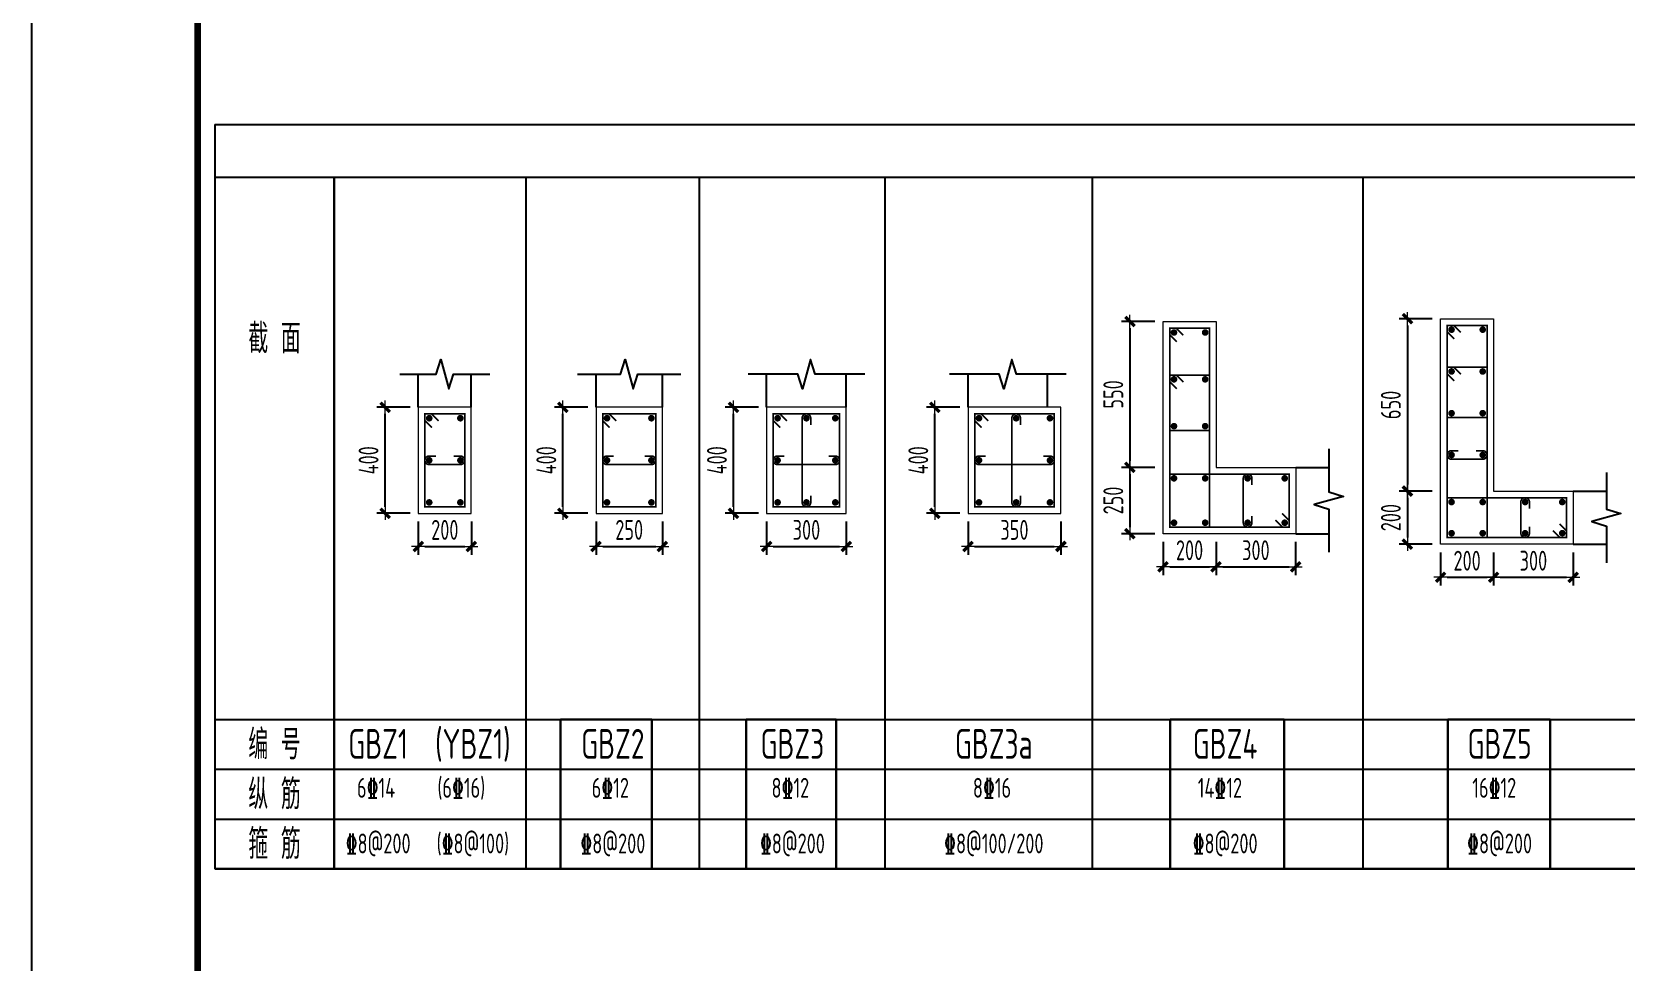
# Model space of a CAD drawing. Extents: x -144902 to 588294, y -160863 to 65494.
# Drawn here: x -20400 to 3644, y -146830 to -132798 of the extents above; entities that cross this region are included whole.
import ezdxf
from ezdxf.enums import TextEntityAlignment as Align

# ---------------------------------------------------------------- set-up
doc = ezdxf.new("R2010")
doc.units = 0
doc.header["$LTSCALE"] = 100
doc.layers.get('0').update_dxf_attribs({"linetype": 'CONTINUOUS'})
doc.layers.get('Defpoints').update_dxf_attribs({"linetype": 'CONTINUOUS'})
for name, color, linetype in [('1508', 2, 'CONTINUOUS'), ('TAB', 7, 'CONTINUOUS'), ('TEXT', 7, 'CONTINUOUS'), ('THIN', 7, 'CONTINUOUS'), ('tk', 7, 'CONTINUOUS')]:
    doc.layers.add(name, color=color, linetype=linetype)
for name, color, linetype, lineweight in [('REIN', 6, 'CONTINUOUS', 18), ('Z-柱大样外框', 7, 'ByLayer', 18), ('Z-详图标注', 3, 'CONTINUOUS', 18)]:
    doc.layers.add(name, color=color, linetype=linetype, lineweight=lineweight)
doc.styles.get("Standard").update_dxf_attribs({"font": 'tssdeng.shx', "width": 0.7, "bigfont": 'tssdchn.shx'})
doc.styles.add('TCCAD_Dimension', font='Tssdeng.shx', dxfattribs={"width": 0.7, "bigfont": 'tssdchn.shx'})
doc.dimstyles.new('TCCAD_25_100', dxfattribs={"dimtxt": 300, "dimasz": 100, "dimexe": 125, "dimexo": 125, "dimgap": 100, "dimtad": 1, "dimdec": 0, "dimlfac": 0.25, "dimzin": 0, "dimdsep": 46, "dimtxsty": 'TCCAD_Dimension', "dimblk": '_TCDBK25_100', "dimcen": 0, "dimclrt": 7, "dimadec": 0, "dimazin": 0, "dimtfac": 1, "dimtdec": 0, "dimtix": 1, "dimtmove": 2, "dimatfit": 3, "dimfxl": 1, "dimtolj": 1, "dimtzin": 0, "dimarcsym": 0})

# ---------------------------------------------------------------- blocks, each defined once
blk = doc.blocks.new('A1tk')
at = {"layer": 'tk', "color": 5}
blk.add_lwpolyline([(0, 0), (0, 59400), (84100, 59400), (84100, 0)], close=True, dxfattribs=at)
at = {"layer": 'tk', "const_width": 100}
blk.add_lwpolyline([(2500, 1000), (83100, 1000), (83100, 58400), (2500, 58400)], close=True, dxfattribs=at)
blk = doc.blocks.new('_TCDBK25_100')
blk.add_line((-1, 0), (1, 0))
at = {"const_width": 0.5}
blk.add_lwpolyline([(-0.7, -0.7), (0.7, 0.7)], dxfattribs=at)
blk = doc.blocks.new('*D293')
at = {"layer": 'Defpoints', "color": 0}
for p in [(-11891, -140060, 0), (-10891, -140060), (-10891, -140560)]:
    blk.add_point(p, dxfattribs=at)
at = {"layer": 'Z-详图标注', "color": 0, "lineweight": -2}
for p, q in [((-11891, -140185), (-11891, -140685)), ((-10891, -140185), (-10891, -140685)), ((-11791, -140560), (-10991, -140560))]:
    blk.add_line(p, q, dxfattribs=at)
at = {"layer": 'Z-详图标注', "color": 0, "lineweight": -2, "xscale": 100, "yscale": 100, "zscale": 100, "rotation": 180}
blk.add_blockref('_TCDBK25_100', (-11891, -140560), dxfattribs=at)
at = {"layer": 'Z-详图标注', "color": 0, "lineweight": -2, "xscale": 100, "yscale": 100, "zscale": 100}
blk.add_blockref('_TCDBK25_100', (-10891, -140560), dxfattribs=at)
at = {"layer": 'Z-详图标注', "color": 7, "insert": (-11391, -140310), "char_height": 300, "attachment_point": 5, "style": 'TCCAD_Dimension'}
blk.add_mtext('\\A1;250', dxfattribs=at)
blk = doc.blocks.new('*D294')
at = {"layer": 'Defpoints', "color": 0}
for p in [(-12391, -138460), (-11891, -138460), (-11891, -140060, 0)]:
    blk.add_point(p, dxfattribs=at)
at = {"layer": 'Z-详图标注', "color": 0, "lineweight": -2}
for p, q in [((-12016, -138460), (-12516, -138460)), ((-12391, -139960), (-12391, -138560)), ((-12016, -140060), (-12516, -140060))]:
    blk.add_line(p, q, dxfattribs=at)
at = {"layer": 'Z-详图标注', "color": 0, "lineweight": -2, "xscale": 100, "yscale": 100, "zscale": 100}
for p, rotation in [((-12391, -138460), 90), ((-12391, -140060), 270)]:
    blk.add_blockref('_TCDBK25_100', p, dxfattribs=dict(at, rotation=rotation))
at = {"layer": 'Z-详图标注', "color": 7, "insert": (-12641, -139260), "char_height": 300, "attachment_point": 5, "rotation": 90, "style": 'TCCAD_Dimension'}
blk.add_mtext('\\A1;400', dxfattribs=at)
blk = doc.blocks.new('*D295')
at = {"layer": 'Defpoints', "color": 0}
for p in [(-3340, -137167), (-3840, -139367), (-3340, -139367)]:
    blk.add_point(p, dxfattribs=at)
at = {"layer": 'Z-详图标注', "color": 0, "lineweight": -2}
for p, q in [((-3465, -137167), (-3965, -137167)), ((-3840, -137267), (-3840, -139267)), ((-3465, -139367), (-3965, -139367))]:
    blk.add_line(p, q, dxfattribs=at)
at = {"layer": 'Z-详图标注', "color": 0, "lineweight": -2, "xscale": 100, "yscale": 100, "zscale": 100}
for p, rotation in [((-3840, -137167), 90), ((-3840, -139367), 270)]:
    blk.add_blockref('_TCDBK25_100', p, dxfattribs=dict(at, rotation=rotation))
at = {"layer": 'Z-详图标注', "color": 7, "insert": (-4090, -138267), "char_height": 300, "attachment_point": 5, "rotation": 90, "style": 'TCCAD_Dimension'}
blk.add_mtext('\\A1;550', dxfattribs=at)
blk = doc.blocks.new('*D296')
at = {"layer": 'Defpoints', "color": 0}
for p in [(-3340, -139367), (-3840, -140367), (-3340, -140367)]:
    blk.add_point(p, dxfattribs=at)
at = {"layer": 'Z-详图标注', "color": 0, "lineweight": -2}
for p, q in [((-3465, -139367), (-3965, -139367)), ((-3840, -139467), (-3840, -140267)), ((-3465, -140367), (-3965, -140367))]:
    blk.add_line(p, q, dxfattribs=at)
at = {"layer": 'Z-详图标注', "color": 0, "lineweight": -2, "xscale": 100, "yscale": 100, "zscale": 100}
for p, rotation in [((-3840, -139367), 90), ((-3840, -140367), 270)]:
    blk.add_blockref('_TCDBK25_100', p, dxfattribs=dict(at, rotation=rotation))
at = {"layer": 'Z-详图标注', "color": 7, "insert": (-4090, -139867), "char_height": 300, "attachment_point": 5, "rotation": 90, "style": 'TCCAD_Dimension'}
blk.add_mtext('\\A1;250', dxfattribs=at)
blk = doc.blocks.new('*D297')
at = {"layer": 'Defpoints', "color": 0}
for p in [(-3340, -140367), (-2540, -140367), (-2540, -140867)]:
    blk.add_point(p, dxfattribs=at)
at = {"layer": 'Z-详图标注', "color": 0, "lineweight": -2}
for p, q in [((-3340, -140492), (-3340, -140992)), ((-2540, -140492), (-2540, -140992)), ((-3240, -140867), (-2640, -140867))]:
    blk.add_line(p, q, dxfattribs=at)
at = {"layer": 'Z-详图标注', "color": 0, "lineweight": -2, "xscale": 100, "yscale": 100, "zscale": 100, "rotation": 180}
blk.add_blockref('_TCDBK25_100', (-3340, -140867), dxfattribs=at)
at = {"layer": 'Z-详图标注', "color": 0, "lineweight": -2, "xscale": 100, "yscale": 100, "zscale": 100}
blk.add_blockref('_TCDBK25_100', (-2540, -140867), dxfattribs=at)
at = {"layer": 'Z-详图标注', "color": 7, "insert": (-2940, -140617), "char_height": 300, "attachment_point": 5, "style": 'TCCAD_Dimension'}
blk.add_mtext('\\A1;200', dxfattribs=at)
blk = doc.blocks.new('*D298')
at = {"layer": 'Defpoints', "color": 0}
for p in [(-2540, -140367), (-1340, -140367), (-1340, -140867)]:
    blk.add_point(p, dxfattribs=at)
at = {"layer": 'Z-详图标注', "color": 0, "lineweight": -2}
for p, q in [((-2540, -140492), (-2540, -140992)), ((-1340, -140492), (-1340, -140992)), ((-2440, -140867), (-1440, -140867))]:
    blk.add_line(p, q, dxfattribs=at)
at = {"layer": 'Z-详图标注', "color": 0, "lineweight": -2, "xscale": 100, "yscale": 100, "zscale": 100, "rotation": 180}
blk.add_blockref('_TCDBK25_100', (-2540, -140867), dxfattribs=at)
at = {"layer": 'Z-详图标注', "color": 0, "lineweight": -2, "xscale": 100, "yscale": 100, "zscale": 100}
blk.add_blockref('_TCDBK25_100', (-1340, -140867), dxfattribs=at)
at = {"layer": 'Z-详图标注', "color": 7, "insert": (-1940, -140617), "char_height": 300, "attachment_point": 5, "style": 'TCCAD_Dimension'}
blk.add_mtext('\\A1;300', dxfattribs=at)
blk = doc.blocks.new('*D303')
at = {"layer": 'Defpoints', "color": 0}
for p in [(-14572, -140060, 0), (-13772, -140060), (-13772, -140560)]:
    blk.add_point(p, dxfattribs=at)
at = {"layer": 'Z-详图标注', "color": 0, "lineweight": -2}
for p, q in [((-14572, -140185), (-14572, -140685)), ((-13772, -140185), (-13772, -140685)), ((-14472, -140560), (-13872, -140560))]:
    blk.add_line(p, q, dxfattribs=at)
at = {"layer": 'Z-详图标注', "color": 0, "lineweight": -2, "xscale": 100, "yscale": 100, "zscale": 100, "rotation": 180}
blk.add_blockref('_TCDBK25_100', (-14572, -140560), dxfattribs=at)
at = {"layer": 'Z-详图标注', "color": 0, "lineweight": -2, "xscale": 100, "yscale": 100, "zscale": 100}
blk.add_blockref('_TCDBK25_100', (-13772, -140560), dxfattribs=at)
at = {"layer": 'Z-详图标注', "color": 7, "insert": (-14172, -140310), "char_height": 300, "attachment_point": 5, "style": 'TCCAD_Dimension'}
blk.add_mtext('\\A1;200', dxfattribs=at)
blk = doc.blocks.new('*D304')
at = {"layer": 'Defpoints', "color": 0}
for p in [(-15072, -138460), (-14572, -138460), (-14572, -140060, 0)]:
    blk.add_point(p, dxfattribs=at)
at = {"layer": 'Z-详图标注', "color": 0, "lineweight": -2}
for p, q in [((-14697, -138460), (-15197, -138460)), ((-15072, -139960), (-15072, -138560)), ((-14697, -140060), (-15197, -140060))]:
    blk.add_line(p, q, dxfattribs=at)
at = {"layer": 'Z-详图标注', "color": 0, "lineweight": -2, "xscale": 100, "yscale": 100, "zscale": 100}
for p, rotation in [((-15072, -138460), 90), ((-15072, -140060), 270)]:
    blk.add_blockref('_TCDBK25_100', p, dxfattribs=dict(at, rotation=rotation))
at = {"layer": 'Z-详图标注', "color": 7, "insert": (-15322, -139260), "char_height": 300, "attachment_point": 5, "rotation": 90, "style": 'TCCAD_Dimension'}
blk.add_mtext('\\A1;400', dxfattribs=at)
blk = doc.blocks.new('*D313')
at = {"layer": 'Defpoints', "color": 0}
for p in [(846, -137125), (346, -139725), (846, -139725)]:
    blk.add_point(p, dxfattribs=at)
at = {"layer": 'Z-详图标注', "color": 0, "lineweight": -2}
for p, q in [((721, -137125), (221, -137125)), ((346, -137225), (346, -139625)), ((721, -139725), (221, -139725))]:
    blk.add_line(p, q, dxfattribs=at)
at = {"layer": 'Z-详图标注', "color": 0, "lineweight": -2, "xscale": 100, "yscale": 100, "zscale": 100}
for p, rotation in [((346, -137125), 90), ((346, -139725), 270)]:
    blk.add_blockref('_TCDBK25_100', p, dxfattribs=dict(at, rotation=rotation))
at = {"layer": 'Z-详图标注', "color": 7, "insert": (96, -138425), "char_height": 300, "attachment_point": 5, "rotation": 90, "style": 'TCCAD_Dimension'}
blk.add_mtext('\\A1;650', dxfattribs=at)
blk = doc.blocks.new('*D314')
at = {"layer": 'Defpoints', "color": 0}
for p in [(846, -139725), (346, -140525), (846, -140525)]:
    blk.add_point(p, dxfattribs=at)
at = {"layer": 'Z-详图标注', "color": 0, "lineweight": -2}
for p, q in [((721, -139725), (221, -139725)), ((346, -139825), (346, -140425)), ((721, -140525), (221, -140525))]:
    blk.add_line(p, q, dxfattribs=at)
at = {"layer": 'Z-详图标注', "color": 0, "lineweight": -2, "xscale": 100, "yscale": 100, "zscale": 100}
for p, rotation in [((346, -139725), 90), ((346, -140525), 270)]:
    blk.add_blockref('_TCDBK25_100', p, dxfattribs=dict(at, rotation=rotation))
at = {"layer": 'Z-详图标注', "color": 7, "insert": (96, -140125), "char_height": 300, "attachment_point": 5, "rotation": 90, "style": 'TCCAD_Dimension'}
blk.add_mtext('\\A1;200', dxfattribs=at)
blk = doc.blocks.new('*D315')
at = {"layer": 'Defpoints', "color": 0}
for p in [(846, -140525), (1646, -140525), (1646, -141025)]:
    blk.add_point(p, dxfattribs=at)
at = {"layer": 'Z-详图标注', "color": 0, "lineweight": -2}
for p, q in [((846, -140650), (846, -141150)), ((1646, -140650), (1646, -141150)), ((946, -141025), (1546, -141025))]:
    blk.add_line(p, q, dxfattribs=at)
at = {"layer": 'Z-详图标注', "color": 0, "lineweight": -2, "xscale": 100, "yscale": 100, "zscale": 100, "rotation": 180}
blk.add_blockref('_TCDBK25_100', (846, -141025), dxfattribs=at)
at = {"layer": 'Z-详图标注', "color": 0, "lineweight": -2, "xscale": 100, "yscale": 100, "zscale": 100}
blk.add_blockref('_TCDBK25_100', (1646, -141025), dxfattribs=at)
at = {"layer": 'Z-详图标注', "color": 7, "insert": (1246, -140775), "char_height": 300, "attachment_point": 5, "style": 'TCCAD_Dimension'}
blk.add_mtext('\\A1;200', dxfattribs=at)
blk = doc.blocks.new('*D316')
at = {"layer": 'Defpoints', "color": 0}
for p in [(1646, -140525), (2846, -140525), (2846, -141025)]:
    blk.add_point(p, dxfattribs=at)
at = {"layer": 'Z-详图标注', "color": 0, "lineweight": -2}
for p, q in [((1646, -140650), (1646, -141150)), ((2846, -140650), (2846, -141150)), ((1746, -141025), (2746, -141025))]:
    blk.add_line(p, q, dxfattribs=at)
at = {"layer": 'Z-详图标注', "color": 0, "lineweight": -2, "xscale": 100, "yscale": 100, "zscale": 100, "rotation": 180}
blk.add_blockref('_TCDBK25_100', (1646, -141025), dxfattribs=at)
at = {"layer": 'Z-详图标注', "color": 0, "lineweight": -2, "xscale": 100, "yscale": 100, "zscale": 100}
blk.add_blockref('_TCDBK25_100', (2846, -141025), dxfattribs=at)
at = {"layer": 'Z-详图标注', "color": 7, "insert": (2246, -140775), "char_height": 300, "attachment_point": 5, "style": 'TCCAD_Dimension'}
blk.add_mtext('\\A1;300', dxfattribs=at)
blk = doc.blocks.new('*D339')
at = {"layer": 'Defpoints', "color": 0}
for p in [(-9318, -140060, 0), (-8118, -140060), (-8118, -140560)]:
    blk.add_point(p, dxfattribs=at)
at = {"layer": 'Z-详图标注', "color": 0, "lineweight": -2}
for p, q in [((-9318, -140185), (-9318, -140685)), ((-8118, -140185), (-8118, -140685)), ((-9218, -140560), (-8218, -140560))]:
    blk.add_line(p, q, dxfattribs=at)
at = {"layer": 'Z-详图标注', "color": 0, "lineweight": -2, "xscale": 100, "yscale": 100, "zscale": 100, "rotation": 180}
blk.add_blockref('_TCDBK25_100', (-9318, -140560), dxfattribs=at)
at = {"layer": 'Z-详图标注', "color": 0, "lineweight": -2, "xscale": 100, "yscale": 100, "zscale": 100}
blk.add_blockref('_TCDBK25_100', (-8118, -140560), dxfattribs=at)
at = {"layer": 'Z-详图标注', "color": 7, "insert": (-8718, -140310), "char_height": 300, "attachment_point": 5, "style": 'TCCAD_Dimension'}
blk.add_mtext('\\A1;300', dxfattribs=at)
blk = doc.blocks.new('*D340')
at = {"layer": 'Defpoints', "color": 0}
for p in [(-9818, -138460), (-9318, -138460), (-9318, -140060, 0)]:
    blk.add_point(p, dxfattribs=at)
at = {"layer": 'Z-详图标注', "color": 0, "lineweight": -2}
for p, q in [((-9443, -138460), (-9943, -138460)), ((-9818, -139960), (-9818, -138560)), ((-9443, -140060), (-9943, -140060))]:
    blk.add_line(p, q, dxfattribs=at)
at = {"layer": 'Z-详图标注', "color": 0, "lineweight": -2, "xscale": 100, "yscale": 100, "zscale": 100}
for p, rotation in [((-9818, -138460), 90), ((-9818, -140060), 270)]:
    blk.add_blockref('_TCDBK25_100', p, dxfattribs=dict(at, rotation=rotation))
at = {"layer": 'Z-详图标注', "color": 7, "insert": (-10068, -139260), "char_height": 300, "attachment_point": 5, "rotation": 90, "style": 'TCCAD_Dimension'}
blk.add_mtext('\\A1;400', dxfattribs=at)
blk = doc.blocks.new('*D501')
at = {"layer": 'Defpoints', "color": 0}
for p in [(-6281, -140060, 0), (-4881, -140060), (-4881, -140560)]:
    blk.add_point(p, dxfattribs=at)
at = {"layer": 'Z-详图标注', "color": 0, "lineweight": -2}
for p, q in [((-6281, -140185), (-6281, -140685)), ((-4881, -140185), (-4881, -140685)), ((-6181, -140560), (-4981, -140560))]:
    blk.add_line(p, q, dxfattribs=at)
at = {"layer": 'Z-详图标注', "color": 0, "lineweight": -2, "xscale": 100, "yscale": 100, "zscale": 100, "rotation": 180}
blk.add_blockref('_TCDBK25_100', (-6281, -140560), dxfattribs=at)
at = {"layer": 'Z-详图标注', "color": 0, "lineweight": -2, "xscale": 100, "yscale": 100, "zscale": 100}
blk.add_blockref('_TCDBK25_100', (-4881, -140560), dxfattribs=at)
at = {"layer": 'Z-详图标注', "color": 7, "insert": (-5581, -140310), "char_height": 300, "attachment_point": 5, "style": 'TCCAD_Dimension'}
blk.add_mtext('\\A1;350', dxfattribs=at)
blk = doc.blocks.new('*D502')
at = {"layer": 'Defpoints', "color": 0}
for p in [(-6781, -138460), (-6281, -138460), (-6281, -140060, 0)]:
    blk.add_point(p, dxfattribs=at)
at = {"layer": 'Z-详图标注', "color": 0, "lineweight": -2}
for p, q in [((-6406, -138460), (-6906, -138460)), ((-6781, -139960), (-6781, -138560)), ((-6406, -140060), (-6906, -140060))]:
    blk.add_line(p, q, dxfattribs=at)
at = {"layer": 'Z-详图标注', "color": 0, "lineweight": -2, "xscale": 100, "yscale": 100, "zscale": 100}
for p, rotation in [((-6781, -138460), 90), ((-6781, -140060), 270)]:
    blk.add_blockref('_TCDBK25_100', p, dxfattribs=dict(at, rotation=rotation))
at = {"layer": 'Z-详图标注', "color": 7, "insert": (-7031, -139260), "char_height": 300, "attachment_point": 5, "rotation": 90, "style": 'TCCAD_Dimension'}
blk.add_mtext('\\A1;400', dxfattribs=at)

msp = doc.modelspace()

# ---------------------------------------------------------------- linework, layer by layer
at = {"color": 1, "lineweight": 30, "elevation": 0}
for points in [[(-12426.811, -143171.4), (-11050.998, -143171.4), (-11050.998, -145421.4), (-12426.811, -145421.4)], [(-9627.88, -143171.4), (-8269.309, -143171.4), (-8269.309, -145421.4), (-9627.88, -145421.4)], [(-3232.25, -143171.4), (-1515.412, -143171.4), (-1515.412, -145421.4), (-3232.25, -145421.4)], [(954.047, -143171.4), (2496.458, -143171.4), (2496.458, -145421.4), (954.047, -145421.4)]]:
    msp.add_lwpolyline(points, close=True, dxfattribs=at)
at = {"layer": 'REIN', "color": 210, "const_width": 25, "elevation": 0}
for points in [[(-3133.678, -137473.191), (-3239.745, -137367.125), (-3239.745, -137267.125), (-2639.745, -137267.125), (-2639.745, -140267.125), (-3239.745, -140267.125), (-3239.745, -137267.125), (-3139.745, -137267.125), (-3033.678, -137373.191)], [(1052.284, -137431.014), (946.218, -137324.948), (946.218, -137224.948), (1546.218, -137224.948), (1546.218, -140424.948), (946.218, -140424.948), (946.218, -137224.948), (1046.218, -137224.948), (1152.284, -137331.014)], [(-14366.135, -138766.493), (-14472.201, -138660.427), (-14472.201, -138560.427), (-13872.201, -138560.427), (-13872.201, -139960.427), (-14472.201, -139960.427), (-14472.201, -138560.427), (-14372.201, -138560.427), (-14266.135, -138666.493)], [(-11684.927, -138766.493), (-11790.993, -138660.427), (-11790.993, -138560.427), (-10990.993, -138560.427), (-10990.993, -139960.427), (-11790.993, -139960.427), (-11790.993, -138560.427), (-11690.993, -138560.427), (-11584.927, -138666.493)], [(-9112.034, -138766.493), (-9218.1, -138660.427), (-9218.1, -138560.427), (-8218.1, -138560.427), (-8218.1, -139960.427), (-9218.1, -139960.427), (-9218.1, -138560.427), (-9118.1, -138560.427), (-9012.034, -138666.493)], [(-6074.65, -138766.493), (-6180.716, -138660.427), (-6180.716, -138560.427), (-4980.716, -138560.427), (-4980.716, -139960.427), (-6180.716, -139960.427), (-6180.716, -138560.427), (-6080.716, -138560.427), (-5974.65, -138666.493)], [(-1545.811, -140061.059), (-1439.745, -140167.125), (-1439.745, -140267.125), (-3239.745, -140267.125), (-3239.745, -139467.125), (-1439.745, -139467.125), (-1439.745, -140267.125), (-1539.745, -140267.125), (-1645.811, -140161.059)], [(2640.152, -140218.882), (2746.218, -140324.948), (2746.218, -140424.948), (946.218, -140424.948), (946.218, -139824.948), (2746.218, -139824.948), (2746.218, -140424.948), (2646.218, -140424.948), (2540.152, -140318.882)]]:
    msp.add_lwpolyline(points, dxfattribs=at)
at = {"layer": 'REIN', "color": 6, "const_width": 50, "elevation": 0}
for points in [[(-3174.745, -137357.125, 1), (-3174.745, -137307.125, 1)], [(-2704.745, -137357.125, 1), (-2704.745, -137307.125, 1)], [(1011.218, -137314.948, 1), (1011.218, -137264.948, 1)], [(1481.218, -137314.948, 1), (1481.218, -137264.948, 1)], [(-3174.745, -138063.792, 1), (-3174.745, -138013.792, 1)], [(-2704.745, -138063.792, 1), (-2704.745, -138013.792, 1)], [(1011.218, -137944.948, 1), (1011.218, -137894.948, 1)], [(1481.218, -137944.948, 1), (1481.218, -137894.948, 1)], [(-14432.201, -138625.427, 1), (-14382.201, -138625.427, 1)], [(-13962.201, -138625.427, 1), (-13912.201, -138625.427, 1)], [(-11750.993, -138625.427, 1), (-11700.993, -138625.427, 1)], [(-11080.993, -138625.427, 1), (-11030.993, -138625.427, 1)], [(-9178.1, -138625.427, 1), (-9128.1, -138625.427, 1)], [(-8743.1, -138625.427, 1), (-8693.1, -138625.427, 1)], [(-8308.1, -138625.427, 1), (-8258.1, -138625.427, 1)], [(-6140.716, -138625.427, 1), (-6090.716, -138625.427, 1)], [(-5579.958, -138625.427, 1), (-5529.958, -138625.427, 1)], [(-5070.716, -138625.427, 1), (-5020.716, -138625.427, 1)], [(-3174.745, -138770.458, 1), (-3174.745, -138720.458, 1)], [(-2704.745, -138770.458, 1), (-2704.745, -138720.458, 1)], [(1011.218, -138574.948, 1), (1011.218, -138524.948, 1)], [(1481.218, -138574.948, 1), (1481.218, -138524.948, 1)], [(-14432.201, -139260.427, 1), (-14382.201, -139260.427, 1)], [(-13962.201, -139260.427, 1), (-13912.201, -139260.427, 1)], [(-11750.993, -139260.427, 1), (-11700.993, -139260.427, 1)], [(-11080.993, -139260.427, 1), (-11030.993, -139260.427, 1)], [(-9178.1, -139260.427, 1), (-9128.1, -139260.427, 1)], [(-8308.1, -139260.427, 1), (-8258.1, -139260.427, 1)], [(-6140.716, -139260.427, 1), (-6090.716, -139260.427, 1)], [(-5070.716, -139260.427, 1), (-5020.716, -139260.427, 1)], [(1011.218, -139204.948, 1), (1011.218, -139154.948, 1)], [(1481.218, -139204.948, 1), (1481.218, -139154.948, 1)], [(-3174.745, -139557.125, 1), (-3174.745, -139507.125, 1)], [(-2704.745, -139557.125, 1), (-2704.745, -139507.125, 1)], [(-2064.745, -139557.125, 1), (-2064.745, -139507.125, 1)], [(-1504.745, -139557.125, 1), (-1504.745, -139507.125, 1)], [(-14432.201, -139895.427, 1), (-14382.201, -139895.427, 1)], [(-13962.201, -139895.427, 1), (-13912.201, -139895.427, 1)], [(-11750.993, -139895.427, 1), (-11700.993, -139895.427, 1)], [(-11080.993, -139895.427, 1), (-11030.993, -139895.427, 1)], [(-9178.1, -139895.427, 1), (-9128.1, -139895.427, 1)], [(-8743.1, -139895.427, 1), (-8693.1, -139895.427, 1)], [(-8308.1, -139895.427, 1), (-8258.1, -139895.427, 1)], [(-6140.716, -139895.427, 1), (-6090.716, -139895.427, 1)], [(-5579.958, -139895.427, 1), (-5529.958, -139895.427, 1)], [(-5070.716, -139895.427, 1), (-5020.716, -139895.427, 1)], [(1011.218, -139914.948, 1), (1011.218, -139864.948, 1)], [(1481.218, -139914.948, 1), (1481.218, -139864.948, 1)], [(2121.218, -139914.948, 1), (2121.218, -139864.948, 1)], [(2681.218, -139914.948, 1), (2681.218, -139864.948, 1)], [(-3174.745, -140227.125, 1), (-3174.745, -140177.125, 1)], [(-2704.745, -140227.125, 1), (-2704.745, -140177.125, 1)], [(-2064.745, -140227.125, 1), (-2064.745, -140177.125, 1)], [(-1504.745, -140227.125, 1), (-1504.745, -140177.125, 1)], [(1011.218, -140384.948, 1), (1011.218, -140334.948, 1)], [(1481.218, -140384.948, 1), (1481.218, -140334.948, 1)], [(2121.218, -140384.948, 1), (2121.218, -140334.948, 1)], [(2681.218, -140384.948, 1), (2681.218, -140334.948, 1)]]:
    msp.add_lwpolyline(points, format="xyb", close=True, dxfattribs=at)
at = {"layer": 'REIN', "color": 6, "const_width": 25, "elevation": 0}
for points in [[(-3133.678, -138179.858), (-3239.745, -138073.792), (-3239.745, -137973.792), (-2639.745, -137973.792), (-2639.745, -138810.458), (-3239.745, -138810.458), (-3239.745, -137973.792), (-3139.745, -137973.792), (-3033.678, -138079.858)], [(1052.284, -138061.014), (946.218, -137954.948), (946.218, -137854.948), (1546.218, -137854.948), (1546.218, -138614.948), (946.218, -138614.948), (946.218, -137854.948), (1046.218, -137854.948), (1152.284, -137961.014)]]:
    msp.add_lwpolyline(points, dxfattribs=at)
for points in [[(-8653.1, -139795.427), (-8653.1, -139895.427, -1), (-8783.1, -139895.427), (-8783.1, -138625.427, -1), (-8653.1, -138625.427), (-8653.1, -138725.427)], [(-5489.958, -139795.427), (-5489.958, -139895.427, -1), (-5619.958, -139895.427), (-5619.958, -138625.427, -1), (-5489.958, -138625.427), (-5489.958, -138725.427)], [(-14037.201, -139195.427), (-13937.201, -139195.427, -1), (-13937.201, -139325.427), (-14407.201, -139325.427, -1), (-14407.201, -139195.427), (-14307.201, -139195.427)], [(-11155.993, -139195.427), (-11055.993, -139195.427, -1), (-11055.993, -139325.427), (-11725.993, -139325.427, -1), (-11725.993, -139195.427), (-11625.993, -139195.427)], [(-8383.1, -139195.427), (-8283.1, -139195.427, -1), (-8283.1, -139325.427), (-9153.1, -139325.427, -1), (-9153.1, -139195.427), (-9053.1, -139195.427)], [(-5145.716, -139195.427), (-5045.716, -139195.427, -1), (-5045.716, -139325.427), (-6115.716, -139325.427, -1), (-6115.716, -139195.427), (-6015.716, -139195.427)], [(1381.218, -139114.948), (1481.218, -139114.948, -1), (1481.218, -139244.948), (1011.218, -139244.948, -1), (1011.218, -139114.948), (1111.218, -139114.948)], [(-1999.745, -140102.125), (-1999.745, -140202.125, -1), (-2129.745, -140202.125), (-2129.745, -139532.125, -1), (-1999.745, -139532.125), (-1999.745, -139632.125)], [(2186.218, -140259.948), (2186.218, -140359.948, -1), (2056.218, -140359.948), (2056.218, -139889.948, -1), (2186.218, -139889.948), (2186.218, -139989.948)]]:
    msp.add_lwpolyline(points, format="xyb", dxfattribs=at)
at = {"layer": 'TAB'}
for p, q in [((-17640.345, -134192.458), (55181.653, -134192.458, 0)), ((-17640.345, -134192.458), (-17640.345, -145421.4, 0)), ((-17640.345, -134192.458), (-17640.345, -144951.955, 0)), ((-17640.345, -134990.822), (-15840.345, -134990.822)), ((-15840.345, -134990.822), (55181.653, -134990.822, 0)), ((-15840.345, -134990.822), (-15840.345, -145421.4, 0)), ((-15840.345, -134990.822), (-15840.345, -145421.4, 0)), ((-15840.345, -145421.4, 0), (-15840.345, -134990.822)), ((-12946.566, -145421.4, 0), (-12946.566, -134990.822)), ((-10328.972, -145421.4, 0), (-10328.972, -134990.822)), ((-7530.729, -145421.4, 0), (-7530.729, -134990.822)), ((-4406.137, -145421.4, 0), (-4406.137, -134990.822)), ((-320.756, -145421.4, 0), (-320.756, -134990.822, 0)), ((-17640.345, -143171.4, 0), (55181.653, -143171.4, 0)), ((-17640.345, -143921.4, 0), (55181.653, -143921.4, 0)), ((-17640.345, -144671.4, 0), (55181.653, -144671.4, 0)), ((55181.653, -145421.4, 0), (-17640.345, -145421.4, 0)), ((-17640.345, -145421.4, 0), (55181.653, -145421.4, 0))]:
    msp.add_line(p, q, dxfattribs=at)
at = {"layer": 'THIN'}
for p, q in [((-14572.201, -138460.427, 0), (-14572.201, -137960.427, 0)), ((-13772.201, -138460.427, 0), (-13772.201, -137960.427, 0)), ((-11890.993, -138460.427, 0), (-11890.993, -137960.427, 0)), ((-10890.993, -138460.427, 0), (-10890.993, -137960.427, 0)), ((-9318.1, -138460.427, 0), (-9318.1, -137960.427, 0)), ((-8118.1, -138460.427, 0), (-8118.1, -137960.427, 0)), ((-6280.716, -138460.427, 0), (-6280.716, -137960.427, 0)), ((-5080.716, -138460.427, 0), (-5080.716, -137960.427, 0)), ((-1339.745, -139367.125, 0), (-839.745, -139367.125, 0)), ((2846.218, -139724.948, 0), (3346.218, -139724.948, 0)), ((-1339.745, -140367.125, 0), (-839.745, -140367.125, 0)), ((2846.218, -140524.948, 0), (3346.218, -140524.948, 0))]:
    msp.add_line(p, q, dxfattribs=at)
at = {"layer": 'THIN', "elevation": 0}
for points in [[(-14852.201, -137960.427), (-14302.201, -137960.427), (-14232.201, -137740.427), (-14112.201, -138180.427), (-14042.201, -137960.427), (-13492.201, -137960.427)], [(-12170.993, -137960.427), (-11520.993, -137960.427), (-11450.993, -137740.427), (-11330.993, -138180.427), (-11260.993, -137960.427), (-10610.993, -137960.427)], [(-7838.1, -137960.427), (-8588.1, -137960.427), (-8658.1, -137740.427), (-8778.1, -138180.427), (-8848.1, -137960.427), (-9598.1, -137960.427)], [(-4800.716, -137960.427), (-5550.716, -137960.427), (-5620.716, -137740.427), (-5740.716, -138180.427), (-5810.716, -137960.427), (-6560.716, -137960.427)], [(-839.745, -139087.125), (-839.745, -139737.125), (-619.745, -139807.125), (-1059.745, -139927.125), (-839.745, -139997.125), (-839.745, -140647.125)], [(3346.218, -139444.948), (3346.218, -139994.948), (3566.218, -140064.948), (3126.218, -140184.948), (3346.218, -140254.948), (3346.218, -140804.948)]]:
    msp.add_lwpolyline(points, dxfattribs=at)
at = {"layer": 'Z-柱大样外框', "color": 1, "elevation": 0}
for points in [[(-2539.745, -139367.125), (-1339.745, -139367.125), (-1339.745, -140367.125), (-3339.745, -140367.125), (-3339.745, -137167.125), (-2539.745, -137167.125), (-2539.745, -139367.125)], [(1646.218, -139724.948), (2846.218, -139724.948), (2846.218, -140524.948), (846.218, -140524.948), (846.218, -137124.948), (1646.218, -137124.948), (1646.218, -139724.948)], [(-14572.201, -138460.427), (-14572.201, -140060.427), (-13772.201, -140060.427), (-13772.201, -138460.427), (-14572.201, -138460.427)], [(-11890.993, -138460.427), (-11890.993, -140060.427), (-10890.993, -140060.427), (-10890.993, -138460.427), (-11890.993, -138460.427)], [(-9318.1, -138460.427), (-9318.1, -140060.427), (-8118.1, -140060.427), (-8118.1, -138460.427), (-9318.1, -138460.427)], [(-6280.716, -138460.427), (-6280.716, -140060.427), (-4880.716, -140060.427), (-4880.716, -138460.427), (-6280.716, -138460.427)]]:
    msp.add_lwpolyline(points, close=True, dxfattribs=at)

# ---------------------------------------------------------------- block references
at = {"layer": '1508'}
msp.add_blockref('A1tk', (-20399.668, -160862.678), dxfattribs=at)

# ---------------------------------------------------------------- texts
at = {"layer": 'TAB', "color": 100, "width": 0.7}
for s, p in [('(YBZ1)', (-13749.162, -143537.746, 0)), ('GBZ1', (-15177.97, -143537.746, 0)), ('GBZ2', (-11637.769, -143537.746, 0)), ('GBZ3', (-8929.85, -143537.746, 0)), ('GBZ3a', (-5892.466, -143537.746, 0)), ('GBZ4', (-2404.03, -143537.746, 0)), ('GBZ5', (1735.943, -143537.746, 0))]:
    msp.add_text(s, height=450, dxfattribs=at).set_placement(p, align=Align.MIDDLE_CENTER)
at = {"layer": 'TAB', "color": 7, "width": 0.7}
for s, p in [('(6%%13216)', (-14283.298, -144440.631, 0)), ('6%%13214', (-15497.009, -144440.631, 0)), ('6%%13212', (-11956.807, -144440.631, 0)), ('8%%13212', (-9244.85, -144440.631, 0)), ('8%%13216', (-6207.466, -144440.631, 0)), ('14%%13212', (-2815.953, -144440.631, 0)), ('16%%13212', (1324.02, -144440.631, 0))]:
    msp.add_text(s, height=300, dxfattribs=at).set_placement(p, align=Align.BOTTOM_LEFT)
for s, p in [('%%1328@200', (-15177.97, -145040.631, 0)), ('(%%1328@100)', (-13749.162, -145040.631, 0)), ('%%1328@200', (-11637.769, -145040.631, 0)), ('%%1328@100/200', (-5892.466, -145040.631, 0)), ('%%1328@200', (-2404.03, -145040.631, 0)), ('%%1328@200', (1735.943, -145040.631, 0))]:
    msp.add_text(s, height=300, dxfattribs=at).set_placement(p, align=Align.MIDDLE_CENTER)
at = {"layer": 'TAB', "color": 1, "width": 0.7}
msp.add_text('%%1328@200', height=300, dxfattribs=at).set_placement((-8929.85, -145040.631, 0), align=Align.MIDDLE_CENTER)
at = {"layer": 'TEXT', "color": 7, "width": 0.7}
for s, p in [('截 面', (-16740.345, -137422.814)), ('编 号', (-16740.345, -143546.4, 0)), ('纵 筋', (-16740.345, -144298.171, 0)), ('箍 筋', (-16740.345, -145048.171, 0))]:
    msp.add_text(s, height=450, dxfattribs=at).set_placement(p, align=Align.MIDDLE_CENTER)

# ---------------------------------------------------------------- dimensions: what is measured, and where the dimension line sits
at = {"layer": 'Z-详图标注'}
for base, p1, p2, angle, picture, middle in [((346.218, -139724.948, 0), (846.218, -137124.948, 0), (846.218, -139724.948, 0), 270, '*D313', (96.218, -138424.948, 0)), ((-3839.745, -139367.125, 0), (-3339.745, -137167.125, 0), (-3339.745, -139367.125, 0), 270, '*D295', (-4089.745, -138267.125, 0)), ((-15072.201, -138460.427, 0), (-14572.201, -140060.427, 0), (-14572.201, -138460.427, 0), 90, '*D304', (-15322.201, -139260.427, 0)), ((-12390.993, -138460.427, 0), (-11890.993, -140060.427, 0), (-11890.993, -138460.427, 0), 90, '*D294', (-12640.993, -139260.427, 0)), ((-9818.1, -138460.427, 0), (-9318.1, -140060.427, 0), (-9318.1, -138460.427, 0), 90, '*D340', (-10068.1, -139260.427, 0)), ((-6780.716, -138460.427, 0), (-6280.716, -140060.427, 0), (-6280.716, -138460.427, 0), 90, '*D502', (-7030.716, -139260.427, 0)), ((-3839.745, -140367.125, 0), (-3339.745, -139367.125, 0), (-3339.745, -140367.125, 0), 270, '*D296', (-4089.745, -139867.125, 0)), ((346.218, -140524.948, 0), (846.218, -139724.948, 0), (846.218, -140524.948, 0), 270, '*D314', (96.218, -140124.948, 0))]:
    dim = msp.add_linear_dim(base=base, p1=p1, p2=p2, angle=angle, dimstyle='TCCAD_25_100', dxfattribs=at)
    dim.commit()
    dim.dimension.update_dxf_attribs({"geometry": picture, "text_midpoint": middle})
for base, p1, p2, picture, middle in [((-13772.201, -140560.427, 0), (-14572.201, -140060.427, 0), (-13772.201, -140060.427, 0), '*D303', (-14172.201, -140310.427, 0)), ((-10890.993, -140560.427, 0), (-11890.993, -140060.427, 0), (-10890.993, -140060.427, 0), '*D293', (-11390.993, -140310.427, 0)), ((-8118.1, -140560.427, 0), (-9318.1, -140060.427, 0), (-8118.1, -140060.427, 0), '*D339', (-8718.1, -140310.427, 0)), ((-4880.716, -140560.427, 0), (-6280.716, -140060.427, 0), (-4880.716, -140060.427, 0), '*D501', (-5580.716, -140310.427, 0)), ((-2539.745, -140867.125, 0), (-3339.745, -140367.125, 0), (-2539.745, -140367.125, 0), '*D297', (-2939.745, -140617.125, 0)), ((-1339.745, -140867.125, 0), (-2539.745, -140367.125, 0), (-1339.745, -140367.125, 0), '*D298', (-1939.745, -140617.125, 0)), ((1646.218, -141024.948, 0), (846.218, -140524.948, 0), (1646.218, -140524.948, 0), '*D315', (1246.218, -140774.948, 0)), ((2846.218, -141024.948, 0), (1646.218, -140524.948, 0), (2846.218, -140524.948, 0), '*D316', (2246.218, -140774.948, 0))]:
    dim = msp.add_linear_dim(base=base, p1=p1, p2=p2, dimstyle='TCCAD_25_100', dxfattribs=at)
    dim.commit()
    dim.dimension.update_dxf_attribs({"geometry": picture, "text_midpoint": middle})

doc.saveas('drawing.dxf')
